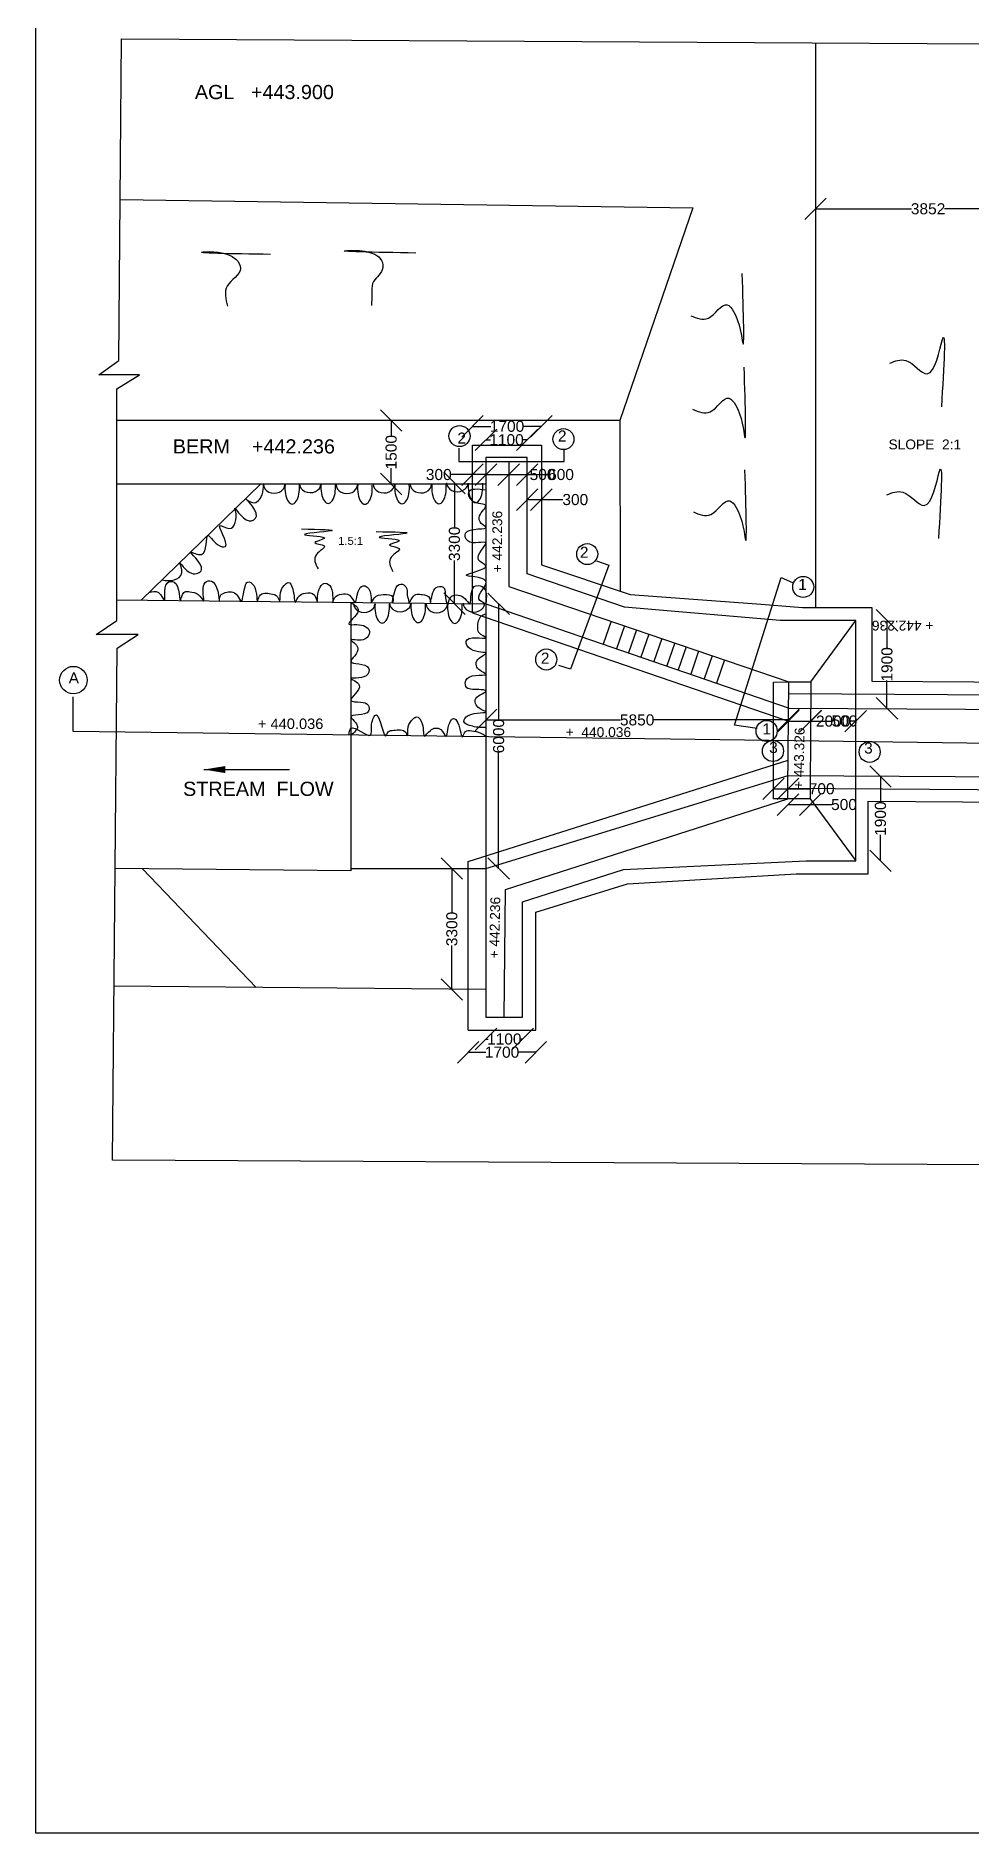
# Model space of a CAD drawing. Header units: millimetres. Extents: x 5174 to 13272, y 5393 to 9780.
# Drawn here: x 5174 to 6693, y 5393 to 8314 of the extents above; entities that cross this region are included whole.
import ezdxf

# ---------------------------------------------------------------- set-up
doc = ezdxf.new("R2010")
doc.units = ezdxf.units.MM
doc.header["$MEASUREMENT"] = 0
for name, color, linetype in [('DIMENSIONS', 7, 'Continuous'), ('DRAWING', 2, 'Continuous'), ('TEXT', 7, 'Continuous')]:
    doc.layers.add(name, color=color, linetype=linetype)
doc.styles.get("Standard").update_dxf_attribs({"font": 'arial.ttf', "height": 18})
doc.dimstyles.get("Standard").update_dxf_attribs({"dimtxt": 12, "dimasz": 35, "dimexe": 0.18, "dimexo": 0.0625, "dimgap": 0.09, "dimtad": 0, "dimdec": 0, "dimzin": 0, "dimdsep": 46, "dimtxsty": 'Standard', "dimblk": 'OBLIQUE', "dimcen": 0.09, "dimse1": 1, "dimse2": 1, "dimadec": 0, "dimazin": 0, "dimtfac": 1, "dimtdec": 0, "dimtofl": 0, "dimtmove": 0, "dimatfit": 3, "dimfxl": 1, "dimtolj": 1, "dimtzin": 0, "dimarcsym": 0})

# ---------------------------------------------------------------- blocks, each defined once
blk = doc.blocks.new('_Oblique')
at = {"color": 0, "linetype": 'ByBlock', "lineweight": -2}
blk.add_line((-0.5, -0.5), (0.5, 0.5), dxfattribs=at)
blk = doc.blocks.new('*D62')
at = {"layer": 'Defpoints', "color": 0}
for p in [(5972.2, 7657.3), (5905.2, 7628.6), (5972.2, 7628.6)]:
    blk.add_point(p, dxfattribs=at)
at = {"layer": 'DIMENSIONS', "color": 0, "lineweight": -2}
for p, q in [((5905.2, 7657.3), (5912.6, 7657.3)), ((5972.2, 7657.3), (5964.8, 7657.3))]:
    blk.add_line(p, q, dxfattribs=at)
at = {"layer": 'DIMENSIONS', "color": 0, "lineweight": -2, "xscale": 35, "yscale": 35, "zscale": 35, "rotation": 180}
blk.add_blockref('_Oblique', (5905.2, 7657.3), dxfattribs=at)
at = {"layer": 'DIMENSIONS', "color": 0, "lineweight": -2, "xscale": 35, "yscale": 35, "zscale": 35}
blk.add_blockref('_Oblique', (5972.2, 7657.3), dxfattribs=at)
at = {"layer": 'DIMENSIONS', "color": 0, "insert": (5938.7, 7657.3), "char_height": 18, "attachment_point": 5}
blk.add_mtext('\\A1;1100', dxfattribs=at)
blk = doc.blocks.new('*D63')
at = {"layer": 'Defpoints', "color": 0}
for p in [(5995.4, 7679.2), (5883.5, 7648.5), (5995.4, 7648.5)]:
    blk.add_point(p, dxfattribs=at)
at = {"layer": 'DIMENSIONS', "color": 0, "lineweight": -2}
for p, q in [((5883.5, 7679.2), (5913.4, 7679.2)), ((5995.4, 7679.2), (5965.6, 7679.2))]:
    blk.add_line(p, q, dxfattribs=at)
at = {"layer": 'DIMENSIONS', "color": 0, "lineweight": -2, "xscale": 35, "yscale": 35, "zscale": 35, "rotation": 180}
blk.add_blockref('_Oblique', (5883.5, 7679.2), dxfattribs=at)
at = {"layer": 'DIMENSIONS', "color": 0, "lineweight": -2, "xscale": 35, "yscale": 35, "zscale": 35}
blk.add_blockref('_Oblique', (5995.4, 7679.2), dxfattribs=at)
at = {"layer": 'DIMENSIONS', "color": 0, "insert": (5939.5, 7679.2), "char_height": 18, "attachment_point": 5}
blk.add_mtext('\\A1;1700', dxfattribs=at)
blk = doc.blocks.new('*D64')
at = {"layer": 'Defpoints', "color": 0}
for p in [(5905.2, 7600.8), (5883.5, 7585.6), (5905.2, 7585.6)]:
    blk.add_point(p, dxfattribs=at)
at = {"layer": 'DIMENSIONS', "color": 0, "lineweight": -2}
for p, q in [((5883.5, 7600.8), (5848.5, 7600.8)), ((5905.2, 7600.8), (5883.5, 7600.8))]:
    blk.add_line(p, q, dxfattribs=at)
at = {"layer": 'DIMENSIONS', "color": 0, "lineweight": -2, "xscale": 35, "yscale": 35, "zscale": 35, "rotation": 180}
blk.add_blockref('_Oblique', (5883.5, 7600.8), dxfattribs=at)
at = {"layer": 'DIMENSIONS', "color": 0, "lineweight": -2, "xscale": 35, "yscale": 35, "zscale": 35}
blk.add_blockref('_Oblique', (5905.2, 7600.8), dxfattribs=at)
at = {"layer": 'DIMENSIONS', "color": 0, "insert": (5828.6, 7600.8), "char_height": 18, "attachment_point": 5}
blk.add_mtext('\\A1;300', dxfattribs=at)
blk = doc.blocks.new('*D65')
at = {"layer": 'Defpoints', "color": 0}
for p in [(5942.3, 7600.8), (5905.2, 7585.6), (5942.3, 7585.6)]:
    blk.add_point(p, dxfattribs=at)
at = {"layer": 'DIMENSIONS', "color": 0, "lineweight": -2}
for p, q in [((5905.2, 7600.8), (5942.3, 7600.8)), ((5942.3, 7600.8), (5977.3, 7600.8))]:
    blk.add_line(p, q, dxfattribs=at)
at = {"layer": 'DIMENSIONS', "color": 0, "lineweight": -2, "xscale": 35, "yscale": 35, "zscale": 35, "rotation": 180}
blk.add_blockref('_Oblique', (5905.2, 7600.8), dxfattribs=at)
at = {"layer": 'DIMENSIONS', "color": 0, "lineweight": -2, "xscale": 35, "yscale": 35, "zscale": 35}
blk.add_blockref('_Oblique', (5942.3, 7600.8), dxfattribs=at)
at = {"layer": 'DIMENSIONS', "color": 0, "insert": (5997.2, 7600.8), "char_height": 18, "attachment_point": 5}
blk.add_mtext('\\A1;500', dxfattribs=at)
blk = doc.blocks.new('*D66')
at = {"layer": 'Defpoints', "color": 0}
for p in [(5942.3, 7600.8), (5972.2, 7600.8), (5972.2, 7600.8)]:
    blk.add_point(p, dxfattribs=at)
at = {"layer": 'DIMENSIONS', "color": 0, "lineweight": -2}
for p, q in [((5942.3, 7600.8), (5972.2, 7600.8)), ((5972.2, 7600.8), (6007.2, 7600.8))]:
    blk.add_line(p, q, dxfattribs=at)
at = {"layer": 'DIMENSIONS', "color": 0, "lineweight": -2, "xscale": 35, "yscale": 35, "zscale": 35, "rotation": 180}
blk.add_blockref('_Oblique', (5942.3, 7600.8), dxfattribs=at)
at = {"layer": 'DIMENSIONS', "color": 0, "lineweight": -2, "xscale": 35, "yscale": 35, "zscale": 35}
blk.add_blockref('_Oblique', (5972.2, 7600.8), dxfattribs=at)
at = {"layer": 'DIMENSIONS', "color": 0, "insert": (6027.2, 7600.8), "char_height": 18, "attachment_point": 5}
blk.add_mtext('\\A1;600', dxfattribs=at)
blk = doc.blocks.new('*D67')
at = {"layer": 'Defpoints', "color": 0}
for p in [(5972.2, 7560.1), (5995.4, 7560.1), (5995.4, 7560.1)]:
    blk.add_point(p, dxfattribs=at)
at = {"layer": 'DIMENSIONS', "color": 0, "lineweight": -2}
for p, q in [((5972.2, 7560.1), (5995.4, 7560.1)), ((5995.4, 7560.1), (6030.4, 7560.1))]:
    blk.add_line(p, q, dxfattribs=at)
at = {"layer": 'DIMENSIONS', "color": 0, "lineweight": -2, "xscale": 35, "yscale": 35, "zscale": 35, "rotation": 180}
blk.add_blockref('_Oblique', (5972.2, 7560.1), dxfattribs=at)
at = {"layer": 'DIMENSIONS', "color": 0, "lineweight": -2, "xscale": 35, "yscale": 35, "zscale": 35}
blk.add_blockref('_Oblique', (5995.4, 7560.1), dxfattribs=at)
at = {"layer": 'DIMENSIONS', "color": 0, "insert": (6050.4, 7560.1), "char_height": 18, "attachment_point": 5}
blk.add_mtext('\\A1;300', dxfattribs=at)
blk = doc.blocks.new('*D68')
at = {"layer": 'Defpoints', "color": 0}
for p in [(5858.8, 7587.2), (5854.1, 7391.2), (5856.7, 7391.2)]:
    blk.add_point(p, dxfattribs=at)
at = {"layer": 'DIMENSIONS', "color": 0, "lineweight": -2}
for p, q in [((5854.1, 7587.2), (5854.1, 7515.2)), ((5854.1, 7391.2), (5854.1, 7461.3))]:
    blk.add_line(p, q, dxfattribs=at)
at = {"layer": 'DIMENSIONS', "color": 0, "lineweight": -2, "xscale": 35, "yscale": 35, "zscale": 35}
for p, rotation in [((5854.1, 7587.2), 90), ((5854.1, 7391.2), 270)]:
    blk.add_blockref('_Oblique', p, dxfattribs=dict(at, rotation=rotation))
at = {"layer": 'DIMENSIONS', "color": 0, "insert": (5854.1, 7488.3), "char_height": 18, "attachment_point": 5, "rotation": 90}
blk.add_mtext('\\A1;3300', dxfattribs=at)
blk = doc.blocks.new('*D69')
at = {"layer": 'Defpoints', "color": 0}
for p in [(5905.2, 7390.7), (5905.2, 6960.8), (5925.9, 6960.8)]:
    blk.add_point(p, dxfattribs=at)
at = {"layer": 'DIMENSIONS', "color": 0, "lineweight": -2}
for p, q in [((5925.9, 7390.7), (5925.9, 7202.7)), ((5925.9, 6960.8), (5925.9, 7148.8))]:
    blk.add_line(p, q, dxfattribs=at)
at = {"layer": 'DIMENSIONS', "color": 0, "lineweight": -2, "xscale": 35, "yscale": 35, "zscale": 35}
for p, rotation in [((5925.9, 7390.7), 90), ((5925.9, 6960.8), 270)]:
    blk.add_blockref('_Oblique', p, dxfattribs=dict(at, rotation=rotation))
at = {"layer": 'DIMENSIONS', "color": 0, "insert": (5925.9, 7175.8), "char_height": 18, "attachment_point": 5, "rotation": 90}
blk.add_mtext('\\A1;6000', dxfattribs=at)
blk = doc.blocks.new('*D70')
at = {"layer": 'Defpoints', "color": 0}
for p in [(5876.4, 6960.8), (5849.9, 6764.2), (5876.4, 6764.2)]:
    blk.add_point(p, dxfattribs=at)
at = {"layer": 'DIMENSIONS', "color": 0, "lineweight": -2}
for p, q in [((5849.9, 6960.8), (5849.9, 6889.4)), ((5849.9, 6764.2), (5849.9, 6835.6))]:
    blk.add_line(p, q, dxfattribs=at)
at = {"layer": 'DIMENSIONS', "color": 0, "lineweight": -2, "xscale": 35, "yscale": 35, "zscale": 35}
for p, rotation in [((5849.9, 6960.8), 90), ((5849.9, 6764.2), 270)]:
    blk.add_blockref('_Oblique', p, dxfattribs=dict(at, rotation=rotation))
at = {"layer": 'DIMENSIONS', "color": 0, "insert": (5849.9, 6862.5), "char_height": 18, "attachment_point": 5, "rotation": 90}
blk.add_mtext('\\A1;3300', dxfattribs=at)
blk = doc.blocks.new('*D71')
at = {"layer": 'Defpoints', "color": 0}
for p in [(5905.2, 6719.1), (5964.8, 6719.1), (5964.8, 6683.6)]:
    blk.add_point(p, dxfattribs=at)
at = {"layer": 'DIMENSIONS', "color": 0, "lineweight": -2}
for p, q in [((5905.2, 6683.6), (5908.9, 6683.6)), ((5964.8, 6683.6), (5961.1, 6683.6))]:
    blk.add_line(p, q, dxfattribs=at)
at = {"layer": 'DIMENSIONS', "color": 0, "lineweight": -2, "xscale": 35, "yscale": 35, "zscale": 35, "rotation": 180}
blk.add_blockref('_Oblique', (5905.2, 6683.6), dxfattribs=at)
at = {"layer": 'DIMENSIONS', "color": 0, "lineweight": -2, "xscale": 35, "yscale": 35, "zscale": 35}
blk.add_blockref('_Oblique', (5964.8, 6683.6), dxfattribs=at)
at = {"layer": 'DIMENSIONS', "color": 0, "insert": (5935, 6683.6), "char_height": 18, "attachment_point": 5}
blk.add_mtext('\\A1;1100', dxfattribs=at)
blk = doc.blocks.new('*D72')
at = {"layer": 'Defpoints', "color": 0}
for p in [(5876.4, 6697.8), (5986.4, 6697.8), (5986.4, 6662.2)]:
    blk.add_point(p, dxfattribs=at)
at = {"layer": 'DIMENSIONS', "color": 0, "lineweight": -2}
for p, q in [((5876.4, 6662.2), (5905.3, 6662.2)), ((5986.4, 6662.2), (5957.5, 6662.2))]:
    blk.add_line(p, q, dxfattribs=at)
at = {"layer": 'DIMENSIONS', "color": 0, "lineweight": -2, "xscale": 35, "yscale": 35, "zscale": 35, "rotation": 180}
blk.add_blockref('_Oblique', (5876.4, 6662.2), dxfattribs=at)
at = {"layer": 'DIMENSIONS', "color": 0, "lineweight": -2, "xscale": 35, "yscale": 35, "zscale": 35}
blk.add_blockref('_Oblique', (5986.4, 6662.2), dxfattribs=at)
at = {"layer": 'DIMENSIONS', "color": 0, "insert": (5931.4, 6662.2), "char_height": 18, "attachment_point": 5}
blk.add_mtext('\\A1;1700', dxfattribs=at)
blk = doc.blocks.new('*D73')
at = {"layer": 'Defpoints', "color": 0}
for p in [(6396.6, 7202.1), (5905.2, 7175.8), (6396.6, 7168.2)]:
    blk.add_point(p, dxfattribs=at)
at = {"layer": 'DIMENSIONS', "color": 0, "lineweight": -2}
for p, q in [((5905.2, 7202.1), (6124, 7202.1)), ((6396.6, 7202.1), (6177.8, 7202.1))]:
    blk.add_line(p, q, dxfattribs=at)
at = {"layer": 'DIMENSIONS', "color": 0, "lineweight": -2, "xscale": 35, "yscale": 35, "zscale": 35, "rotation": 180}
blk.add_blockref('_Oblique', (5905.2, 7202.1), dxfattribs=at)
at = {"layer": 'DIMENSIONS', "color": 0, "lineweight": -2, "xscale": 35, "yscale": 35, "zscale": 35}
blk.add_blockref('_Oblique', (6396.6, 7202.1), dxfattribs=at)
at = {"layer": 'DIMENSIONS', "color": 0, "insert": (6150.9, 7202.1), "char_height": 18, "attachment_point": 5}
blk.add_mtext('\\A1;5850', dxfattribs=at)
blk = doc.blocks.new('*D74')
at = {"layer": 'Defpoints', "color": 0}
for p in [(6396.8, 7200.4), (6432.8, 7200.4), (6432.8, 7200.1)]:
    blk.add_point(p, dxfattribs=at)
at = {"layer": 'DIMENSIONS', "color": 0, "lineweight": -2}
for p, q in [((6396.8, 7200.4), (6432.8, 7200.4)), ((6432.8, 7200.4), (6467.8, 7200.4))]:
    blk.add_line(p, q, dxfattribs=at)
at = {"layer": 'DIMENSIONS', "color": 0, "lineweight": -2, "xscale": 35, "yscale": 35, "zscale": 35, "rotation": 180}
blk.add_blockref('_Oblique', (6396.8, 7200.4), dxfattribs=at)
at = {"layer": 'DIMENSIONS', "color": 0, "lineweight": -2, "xscale": 35, "yscale": 35, "zscale": 35}
blk.add_blockref('_Oblique', (6432.8, 7200.4), dxfattribs=at)
at = {"layer": 'DIMENSIONS', "color": 0, "insert": (6487.7, 7200.4), "char_height": 18, "attachment_point": 5}
blk.add_mtext('\\A1;500', dxfattribs=at)
blk = doc.blocks.new('*D75')
at = {"layer": 'Defpoints', "color": 0}
for p in [(6432.8, 7200.1), (6506, 7200.1), (6506, 7200.1)]:
    blk.add_point(p, dxfattribs=at)
at = {"layer": 'DIMENSIONS', "color": 0, "lineweight": -2}
for p, q in [((6432.8, 7200.1), (6442.3, 7200.1)), ((6506, 7200.1), (6496.5, 7200.1))]:
    blk.add_line(p, q, dxfattribs=at)
at = {"layer": 'DIMENSIONS', "color": 0, "lineweight": -2, "xscale": 35, "yscale": 35, "zscale": 35, "rotation": 180}
blk.add_blockref('_Oblique', (6432.8, 7200.1), dxfattribs=at)
at = {"layer": 'DIMENSIONS', "color": 0, "lineweight": -2, "xscale": 35, "yscale": 35, "zscale": 35}
blk.add_blockref('_Oblique', (6506, 7200.1), dxfattribs=at)
at = {"layer": 'DIMENSIONS', "color": 0, "insert": (6469.4, 7200.1), "char_height": 18, "attachment_point": 5}
blk.add_mtext('\\A1;2000', dxfattribs=at)
blk = doc.blocks.new('*D76')
at = {"layer": 'Defpoints', "color": 0}
for p in [(6395.9, 7073.9), (6432, 7073.9), (6432, 7064.6)]:
    blk.add_point(p, dxfattribs=at)
at = {"layer": 'DIMENSIONS', "color": 0, "lineweight": -2}
for p, q in [((6395.9, 7064.6), (6432, 7064.6)), ((6432, 7064.6), (6467, 7064.6))]:
    blk.add_line(p, q, dxfattribs=at)
at = {"layer": 'DIMENSIONS', "color": 0, "lineweight": -2, "xscale": 35, "yscale": 35, "zscale": 35, "rotation": 180}
blk.add_blockref('_Oblique', (6395.9, 7064.6), dxfattribs=at)
at = {"layer": 'DIMENSIONS', "color": 0, "lineweight": -2, "xscale": 35, "yscale": 35, "zscale": 35}
blk.add_blockref('_Oblique', (6432, 7064.6), dxfattribs=at)
at = {"layer": 'DIMENSIONS', "color": 0, "insert": (6487, 7064.6), "char_height": 18, "attachment_point": 5}
blk.add_mtext('\\A1;500', dxfattribs=at)
blk = doc.blocks.new('*D77')
at = {"layer": 'Defpoints', "color": 0}
for p in [(6372.4, 7073.9), (6395.9, 7090.2), (6395.9, 7073.7)]:
    blk.add_point(p, dxfattribs=at)
at = {"layer": 'DIMENSIONS', "color": 0, "lineweight": -2}
for p, q in [((6372.4, 7090.2), (6395.9, 7090.2)), ((6395.9, 7090.2), (6430.9, 7090.2))]:
    blk.add_line(p, q, dxfattribs=at)
at = {"layer": 'DIMENSIONS', "color": 0, "lineweight": -2, "xscale": 35, "yscale": 35, "zscale": 35, "rotation": 180}
blk.add_blockref('_Oblique', (6372.4, 7090.2), dxfattribs=at)
at = {"layer": 'DIMENSIONS', "color": 0, "lineweight": -2, "xscale": 35, "yscale": 35, "zscale": 35}
blk.add_blockref('_Oblique', (6395.9, 7090.2), dxfattribs=at)
at = {"layer": 'DIMENSIONS', "color": 0, "insert": (6450.7, 7090.2), "char_height": 18, "attachment_point": 5}
blk.add_mtext('\\A1;700', dxfattribs=at)
blk = doc.blocks.new('*D78')
at = {"layer": 'Defpoints', "color": 0}
for p in [(6506, 7110.2), (6506, 6973.2), (6546.3, 6973.2)]:
    blk.add_point(p, dxfattribs=at)
at = {"layer": 'DIMENSIONS', "color": 0, "lineweight": -2}
for p, q in [((6546.3, 7110.2), (6546.3, 7067.8)), ((6546.3, 6973.2), (6546.3, 7015.6))]:
    blk.add_line(p, q, dxfattribs=at)
at = {"layer": 'DIMENSIONS', "color": 0, "lineweight": -2, "xscale": 35, "yscale": 35, "zscale": 35}
for p, rotation in [((6546.3, 7110.2), 90), ((6546.3, 6973.2), 270)]:
    blk.add_blockref('_Oblique', p, dxfattribs=dict(at, rotation=rotation))
at = {"layer": 'DIMENSIONS', "color": 0, "insert": (6546.3, 7041.7), "char_height": 18, "attachment_point": 5, "rotation": 90}
blk.add_mtext('\\A1;1900', dxfattribs=at)
blk = doc.blocks.new('*D79')
at = {"layer": 'Defpoints', "color": 0}
for p in [(6506, 7363.9), (6556.8, 7363.9), (6506, 7220.9)]:
    blk.add_point(p, dxfattribs=at)
at = {"layer": 'DIMENSIONS', "color": 0, "lineweight": -2}
for p, q in [((6556.8, 7363.9), (6556.8, 7318.5)), ((6556.8, 7220.9), (6556.8, 7266.3))]:
    blk.add_line(p, q, dxfattribs=at)
at = {"layer": 'DIMENSIONS', "color": 0, "lineweight": -2, "xscale": 35, "yscale": 35, "zscale": 35}
for p, rotation in [((6556.8, 7363.9), 90), ((6556.8, 7220.9), 270)]:
    blk.add_blockref('_Oblique', p, dxfattribs=dict(at, rotation=rotation))
at = {"layer": 'DIMENSIONS', "color": 0, "insert": (6556.8, 7292.4), "char_height": 18, "attachment_point": 5, "rotation": 90}
blk.add_mtext('\\A1;1900', dxfattribs=at)
blk = doc.blocks.new('*D80')
at = {"layer": 'Defpoints', "color": 0}
for p in [(6440.6, 8034.7), (6806.5, 8032.6), (6806.5, 8032.6)]:
    blk.add_point(p, dxfattribs=at)
at = {"layer": 'DIMENSIONS', "color": 0, "lineweight": -2}
for p, q in [((6440.6, 8032.6), (6596.7, 8032.6)), ((6806.5, 8032.6), (6650.4, 8032.6))]:
    blk.add_line(p, q, dxfattribs=at)
at = {"layer": 'DIMENSIONS', "color": 0, "lineweight": -2, "xscale": 35, "yscale": 35, "zscale": 35, "rotation": 180}
blk.add_blockref('_Oblique', (6440.6, 8032.6), dxfattribs=at)
at = {"layer": 'DIMENSIONS', "color": 0, "lineweight": -2, "xscale": 35, "yscale": 35, "zscale": 35}
blk.add_blockref('_Oblique', (6806.5, 8032.6), dxfattribs=at)
at = {"layer": 'DIMENSIONS', "color": 0, "insert": (6623.6, 8032.6), "char_height": 18, "attachment_point": 5}
blk.add_mtext('\\A1;3852', dxfattribs=at)
blk = doc.blocks.new('*D127')
at = {"layer": 'Defpoints', "color": 0}
for p in [(5765.8, 7688.7), (5751.3, 7585.6), (5765.8, 7585.6)]:
    blk.add_point(p, dxfattribs=at)
at = {"layer": 'DIMENSIONS', "color": 0, "lineweight": -2}
for p, q in [((5751.3, 7688.7), (5751.3, 7663.2)), ((5751.3, 7585.6), (5751.3, 7611.1))]:
    blk.add_line(p, q, dxfattribs=at)
at = {"layer": 'DIMENSIONS', "color": 0, "lineweight": -2, "xscale": 35, "yscale": 35, "zscale": 35}
for p, rotation in [((5751.3, 7688.7), 90), ((5751.3, 7585.6), 270)]:
    blk.add_blockref('_Oblique', p, dxfattribs=dict(at, rotation=rotation))
at = {"layer": 'DIMENSIONS', "color": 0, "insert": (5751.3, 7637.2), "char_height": 18, "attachment_point": 5, "rotation": 90}
blk.add_mtext('\\A1;1500', dxfattribs=at)

msp = doc.modelspace()

# ---------------------------------------------------------------- linework, layer by layer
at = {"layer": 'DIMENSIONS', "color": 0}
msp.add_lwpolyline([(6123, 7688.7), (6123.5, 7411.3)], dxfattribs=at)
for points in [[(5555.2, 7958.5), (5446, 7962.5), (5499, 7950.8), (5506.5, 7935.7), (5484.8, 7907.1), (5485.3, 7874.3)], [(5791.3, 7960.7), (5679.1, 7964.7), (5735.6, 7948.8), (5736.8, 7933.6), (5721.2, 7911.5), (5719.9, 7894.1), (5719.2, 7875.5)], [(6237.9, 7859), (6266.6, 7854.9), (6297.2, 7876.7), (6307.5, 7866), (6322.4, 7815), (6321.8, 7927.4)], [(6561.2, 7781.8), (6587.3, 7786.2), (6622, 7764.6), (6646.4, 7818.5), (6645.2, 7711)], [(6241.1, 7707), (6269.7, 7702.9), (6300.4, 7724.7), (6310.7, 7714), (6325.5, 7662.9), (6324.9, 7775.4)], [(6556.4, 7567.9), (6582.5, 7572.2), (6617.3, 7550.6), (6641.6, 7604.6), (6640.4, 7497)], [(6242.2, 7540.2), (6270.9, 7536.1), (6301.5, 7558), (6311.8, 7547.2), (6326.6, 7496.2), (6326.1, 7608.7)], [(5379, 7429.6), (5398.6, 7429.6), (5411.2, 7441), (5407.8, 7457.6), (5427, 7440.4), (5443.2, 7446.4), (5425.8, 7475.1), (5442.9, 7471.1), (5453.4, 7501.9), (5469.1, 7487.1), (5481.9, 7484.1), (5473.4, 7518.2), (5487.5, 7513), (5498.3, 7541.7), (5497.3, 7544.7), (5520.3, 7525.7), (5532.2, 7533.3), (5514.8, 7561.7), (5526.2, 7555.2), (5541.4, 7567.7), (5543.6, 7585)], [(5905.2, 7390.7), (5893.6, 7398.9), (5905.2, 7427.8), (5873, 7437.5), (5905.2, 7452.8), (5893.2, 7462.5), (5905.2, 7489.7), (5875.6, 7493.1), (5872.1, 7505.7), (5905.2, 7515.4), (5897.7, 7521.4), (5895, 7533.8), (5905.2, 7550.1), (5883.5, 7557.6), (5877.2, 7572), (5905.2, 7576.1)], [(5605.4, 7512.4), (5653.6, 7509.4), (5610.9, 7502.9), (5642.3, 7496.7), (5627.1, 7490.2), (5642.5, 7485.1), (5629.8, 7470.9), (5632.4, 7447.6)], [(5727, 7508.2), (5775.2, 7505.2), (5732.5, 7498.6), (5763.9, 7492.5), (5748.7, 7486), (5764.1, 7480.8), (5751.4, 7466.7), (5754, 7443.4)], [(5358.1, 7409.2), (5373, 7409.1), (5383.1, 7396.3), (5387.6, 7424.7), (5398.7, 7426.2), (5409, 7396.1), (5412.2, 7405.7), (5417.4, 7410.9), (5423.9, 7410.2), (5437.9, 7406), (5446.3, 7395.7), (5445.6, 7416.1), (5451.2, 7427.2), (5461.9, 7426.1), (5472.2, 7395.4), (5473.8, 7403.8), (5481.5, 7409.2), (5500.6, 7405.3), (5507.2, 7395), (5513.9, 7419), (5518.4, 7426.2), (5528.4, 7419.8), (5534.1, 7394.7), (5537.4, 7403.2), (5545.9, 7408.2), (5555.5, 7406.9), (5566.5, 7402.4), (5570.1, 7394.3), (5571.5, 7409), (5577.5, 7420.5), (5584.1, 7425.4), (5591.4, 7414.7), (5596.2, 7394), (5600.9, 7402.7), (5611.9, 7408.3), (5626.6, 7405.1), (5631.3, 7393.7), (5631.8, 7402.8), (5644.6, 7424.2), (5653.4, 7417.6), (5656.7, 7393.4), (5659.8, 7401), (5670.5, 7406.5), (5683.3, 7404.7), (5692.7, 7393), (5697.6, 7410.8), (5705.5, 7420.1), (5717.1, 7410.7), (5719.3, 7392.7), (5724, 7400.6), (5738.9, 7405.9), (5753.8, 7401.3), (5753.7, 7392.3), (5757.7, 7413.2), (5767.2, 7423), (5775.2, 7418.3), (5777.4, 7405.1), (5779.8, 7393.9), (5779.8, 7392.1), (5785.7, 7401.3), (5802, 7405.8), (5813.7, 7400.1), (5815, 7393.2), (5820.5, 7412.4), (5829.9, 7419.2), (5835.8, 7418), (5839, 7406.3), (5842.7, 7390.5), (5848, 7401.7), (5860, 7405), (5871, 7399.5), (5878.2, 7391), (5886.2, 7418.7), (5898.9, 7418.7), (5905.2, 7390.7)], [(5685.7, 7393.1), (5697.5, 7379.4), (5682.6, 7357.5), (5695.6, 7357.1), (5715.8, 7346.2), (5705.8, 7332.4), (5685.7, 7332.4), (5697.1, 7319.1), (5685.7, 7297.2), (5714.7, 7286.4), (5710.6, 7273.8), (5685.7, 7269.5), (5699.3, 7258.7), (5685.7, 7233.9), (5701.7, 7231.1), (5713.8, 7226.1), (5714.7, 7216.6), (5685.7, 7206.8), (5693.7, 7197.5), (5696.5, 7191.4), (5685.7, 7177.6)], [(5905.2, 7189.7), (5883.2, 7191.8), (5869.5, 7199.8), (5876.3, 7209.1), (5905.2, 7215.4), (5894, 7221.5), (5888.8, 7236.9), (5905.2, 7249.4), (5893.6, 7251.5), (5872.8, 7256.3), (5874.5, 7269.2), (5905.2, 7276.6), (5895.3, 7282.9), (5890.6, 7287.7), (5890.6, 7298.3), (5905.2, 7310.2), (5880.8, 7316.9), (5873.2, 7330.3), (5887.8, 7335.7), (5905.2, 7335.7), (5893.9, 7344.1), (5891.9, 7353), (5898.1, 7371.1), (5905.2, 7374.8)], [(5682.8, 7177.7), (5685.7, 7188.2), (5717.5, 7177.2), (5719.5, 7194.9), (5727.3, 7210.3), (5743.3, 7176.9), (5746.3, 7182.6), (5755.4, 7185.4), (5775.4, 7181), (5778, 7176.4), (5778.6, 7185.8), (5784.3, 7201), (5792.1, 7207), (5801.8, 7195.8), (5805.7, 7176), (5814.9, 7185.1), (5831.8, 7186.4), (5839.9, 7175.6), (5846.4, 7197.7), (5852.6, 7204.6), (5859.6, 7197.5), (5867.6, 7175.2), (5872.1, 7183.4), (5881.7, 7184.5), (5896.9, 7180.8), (5905.2, 7175.8)]]:
    msp.add_spline(points, degree=3, dxfattribs=at)
at = {"layer": 'DRAWING', "color": 0}
msp.add_lwpolyline([(13201.6, 5393.5), (5174.1, 5393.5), (5174.1, 9780.4), (13201.6, 9780.4)], close=True, dxfattribs=at)
for points in [[(5312.9, 8309), (7744.2, 8294.7), (7768.1, 8327.6), (7781.5, 8260.8), (7804.5, 8294.3), (11059.7, 8285.1)], [(11815.7, 6452.4), (5298.3, 6486.6), (5306.2, 7319), (5340.2, 7340.8), (5272.2, 7340.8), (5305.7, 7363.9), (5305.7, 7739.9), (5342.3, 7762.7), (5276.4, 7762.7), (5308.8, 7786.2), (5312.9, 8309)], [(6440.6, 8302.4), (6440.6, 7385.1)], [(5310.9, 8047.6), (6241.5, 8034.3), (6123, 7688.7), (5305.7, 7688.7)], [(5883.5, 7376.1), (5883.5, 7648.5), (5995.4, 7648.5), (5995.4, 7454.2), (6139.6, 7405.9), (6352.3, 7390.1), (6419.5, 7385.1), (6532.3, 7385.1), (6532.3, 7265.4), (9514.8, 7245.4), (9514.8, 7399), (9735.6, 7399), (10332.1, 7459.6), (10667.7, 7458.2), (10950.7, 7581.9), (10950.7, 7659.9), (11200.4, 7659.9), (11200.4, 7340.6), (10366.4, 7340.6), (10022.2, 7252.8), (9745.2, 7179.4)], [(5861.4, 7643.6), (5861.4, 7622), (6032.4, 7622), (6032.4, 7640.6)], [(6506, 7247.3), (6506, 7363.9), (6383.2, 7363.9), (6130.5, 7385.2), (5972.2, 7439.5), (5972.2, 7628.6), (5905.2, 7628.6), (5905.2, 7585.6)], [(5942.3, 7622), (5942.3, 7418.9), (6397.3, 7264.1), (6433.2, 7264.1), (6506, 7363.9)], [(5305.7, 7585.6), (5905.2, 7585.6), (5905.2, 6977.8)], [(5345.3, 7396.7), (5539.3, 7585.6)], [(6085, 7460.7), (6105.1, 7453.6), (6042.5, 7284.8), (6023.8, 7290.5)], [(6345.8, 7188.1), (6308.9, 7193.9), (6385.1, 7433.6), (6403.5, 7425.7)], [(5685.7, 7393.1), (5685.7, 6957.2), (5302.8, 6960.8)], [(5305.7, 7397.2), (5905.2, 7390.7)], [(5905.2, 7390.7), (6398, 7221.5), (9741.2, 7202.1), (10364.7, 7366), (11544.2, 7366), (11543.4, 7144.2)], [(5883.5, 7376.1), (6396.8, 7200.4)], [(6108.5, 7362.4), (6095.7, 7325.3)], [(6130.3, 7354.9), (6117.5, 7317.8)], [(6149.8, 7348.3), (6137, 7311.1)], [(6169.8, 7341.5), (6157, 7304.3)], [(6190.8, 7334.3), (6178, 7297)], [(6211.9, 7327.2), (6199.1, 7289.8)], [(6230.6, 7320.8), (6217.7, 7283.4)], [(6250.8, 7313.9), (6237.9, 7276.5)], [(6272.6, 7306.5), (6259.7, 7269)], [(6292.9, 7299.6), (6280, 7262)], [(5964.8, 6719.1), (5964.8, 6906.8), (6128.5, 6959.2), (6425.7, 6973.2), (6506, 6973.2), (6506, 7247.3)], [(6432, 7073.9), (6372.4, 7073.9), (6372.4, 7263.4), (6397.3, 7264.1)], [(9741.2, 7070.4), (7473, 7083.3), (6396, 7090.9), (6397.3, 7264.1)], [(6397.2, 7245), (9663.1, 7224.4), (9741.2, 7224.4)], [(6433.2, 7264.1), (6432, 7090.6)], [(11887.4, 7218.3), (11887.4, 7143), (6967.5, 7160.6), (6205, 7170.7), (5234.8, 7183.6), (5234.8, 7239.8)], [(5876.4, 6697.8), (5876.4, 6971.9), (6396.3, 7136.6)], [(5905.2, 6960.8), (6396.1, 7112.1), (9743.5, 7091.7)], [(5876.4, 6697.8), (5986.4, 6697.8), (5986.4, 6889.9), (6135.4, 6935.9), (6409.3, 6952.3), (6526.2, 6952.3), (6526.2, 7070.4), (9515.1, 7048.8)], [(5935, 6719.1), (5937.2, 6926.4), (6395.9, 7073.9), (6396, 7090.9)], [(6432, 7090.6), (6432, 7073.9), (6506, 6973.2)], [(5532, 6767.4), (5347.1, 6960.4)], [(5685.7, 6960.8), (5905.2, 6960.8)], [(5905.2, 6977.8), (5905.2, 6719.1), (5964.8, 6719.1)], [(5905.2, 6763.9), (5301, 6769.6)]]:
    msp.add_lwpolyline(points, dxfattribs=at)
for centre, radius in [((5862.3, 7663.4), 17.1), ((6031.2, 7658.4), 17.1), ((6069.8, 7471.6), 17.1), ((6420.7, 7418.2), 17.1), ((6003.3, 7300.3), 17.1), ((5235, 7266.8), 22.4), ((6361.3, 7184.2), 17.1), ((6371.6, 7151.7), 17.1), ((6528.7, 7150.2), 17.1)]:
    msp.add_circle(centre, radius, dxfattribs=at)
for centre, major_axis, ratio, start_param, end_param in [((5561.1, 7584.8), (-17.4, 0.2), 0.823813, 0, 3.141593), ((5590.5, 7578.9), (0, -25.9), 0.458333, 4.490906, 8.064665), ((5619.6, 7585.8), (-17.4, 0.2), 0.823813, 0, 3.141593), ((5649, 7579.9), (0, -25.9), 0.458333, 4.490906, 8.064665), ((5679.1, 7584.3), (-17.4, 0.2), 0.823813, 0, 3.141593), ((5708.6, 7578.4), (0, -25.9), 0.458333, 4.490906, 8.064665), ((5739.6, 7585.3), (-17.4, 0.2), 0.823813, 0, 3.141593), ((5769, 7579.4), (0, -25.9), 0.458333, 4.490906, 8.064665), ((5799.6, 7585.3), (-17.4, 0.2), 0.823813, 0, 3.141593), ((5829, 7579.4), (0, -25.9), 0.458333, 4.490906, 8.064665), ((5858.8, 7587.2), (-17.4, 0.2), 0.823813, 0, 3.141593), ((5888.3, 7581.3), (0, -25.9), 0.458333, 4.490906, 8.064665), ((5707.3, 7391.2), (-17.4, 0.2), 0.823813, 0, 3.141593), ((5736.7, 7385.3), (0, -25.9), 0.458333, 4.490906, 8.064665), ((5765.8, 7392.2), (-17.4, 0.2), 0.823813, 0, 3.141593), ((5795.3, 7386.3), (0, -25.9), 0.458333, 4.490906, 8.064665), ((5825.3, 7390.7), (-17.4, 0.2), 0.823813, 0, 3.141593), ((5854.8, 7384.9), (0, -25.9), 0.458333, 4.490906, 8.064665), ((5885.8, 7391.7), (-17.4, 0.2), 0.823813, 0, 3.141593)]:
    msp.add_ellipse(centre, major_axis=major_axis, ratio=ratio, start_param=start_param, end_param=end_param, dxfattribs=at)

# ---------------------------------------------------------------- texts
at = {"layer": 'DIMENSIONS', "color": 0}
for s, p in [('2', (5858.9, 7651.1)), ('2', (6022.2, 7654.5)), ('2', (6057.9, 7465.6)), ('1', (6412.7, 7413.4)), ('2', (5994.4, 7293.5)), ('A', (5227.3, 7261.4)), ('1', (6354.3, 7178.5)), ('3', (6365.4, 7148.3)), ('3', (6519.7, 7147.5))]:
    msp.add_text(s, height=18, dxfattribs=at).set_placement(p)
at = {"layer": 'TEXT', "color": 0}
for s, height, p in [('AGL   +443.900', 23, (5432.3, 8210.9)), ('BERM    +442.236', 23, (5396.5, 7635.1)), ('SLOPE  2:1', 16, (6559.3, 7641.8)), ('1.5:1', 13, (5665.2, 7486.6)), ('+ 440.036', 17, (5534.8, 7187.4)), ('+  440.036', 16, (6034.8, 7174.3)), ('STREAM  FLOW', 23, (5413.2, 7078.7))]:
    msp.add_text(s, height=height, dxfattribs=at).set_placement(p)
for s, rotation, p in [('+ 442.236', 90, (5931.6, 7441.9)), ('+ 442.236', 180, (6632.4, 7363.4)), ('+ 443.326', 88.7533, (6420.9, 7089.7)), ('+ 442.236', 88.7533, (5926.4, 6814.5))]:
    msp.add_text(s, height=16, rotation=rotation, dxfattribs=at).set_placement(p)

# ---------------------------------------------------------------- dimensions: what is measured, and where the dimension line sits
at = {"layer": 'DIMENSIONS', "color": 0}
for base, p1, p2, text, picture, middle in [((6806.5, 8032.6), (6440.6, 8034.7), (6806.5, 8032.6), '3852', '*D80', (6623.6, 8032.6)), ((5995.4, 7679.2), (5883.5, 7648.5), (5995.4, 7648.5), '1700', '*D63', (5939.5, 7679.2)), ((5972.2, 7657.3), (5905.2, 7628.6), (5972.2, 7628.6), '1100', '*D62', (5938.7, 7657.3)), ((5942.3, 7600.8), (5905.2, 7585.6), (5942.3, 7585.6), '500', '*D65', (5997.2, 7600.8)), ((5972.2, 7600.8), (5942.3, 7600.8), (5972.2, 7600.8), '600', '*D66', (6027.2, 7600.8)), ((5995.4, 7560.1), (5972.2, 7560.1), (5995.4, 7560.1), '300', '*D67', (6050.4, 7560.1)), ((6396.6, 7202.1), (5905.2, 7175.8), (6396.6, 7168.2), '5850', '*D73', (6150.9, 7202.1)), ((6432.8, 7200.4), (6396.8, 7200.4), (6432.8, 7200.1), '500', '*D74', (6487.7, 7200.4)), ((6506, 7200.1), (6432.8, 7200.1), (6506, 7200.1), '2000', '*D75', (6469.4, 7200.1)), ((6395.9, 7090.2), (6372.4, 7073.9), (6395.9, 7073.7), '700', '*D77', (6450.7, 7090.2)), ((6432, 7064.6), (6395.9, 7073.9), (6432, 7073.9), '500', '*D76', (6487, 7064.6)), ((5964.8, 6683.6), (5905.2, 6719.1), (5964.8, 6719.1), '1100', '*D71', (5935, 6683.6)), ((5986.4, 6662.2), (5876.4, 6697.8), (5986.4, 6697.8), '1700', '*D72', (5931.4, 6662.2))]:
    dim = msp.add_linear_dim(base=base, p1=p1, p2=p2, text=text, dimstyle='Standard', dxfattribs=at)
    dim.commit()
    dim.dimension.update_dxf_attribs({"geometry": picture, "text_midpoint": middle})
for base, p1, p2, text, picture, middle in [((5751.3, 7585.6), (5765.8, 7688.7), (5765.8, 7585.6), '1500', '*D127', (5751.3, 7637.2)), ((5925.9, 6960.8), (5905.2, 7390.7), (5905.2, 6960.8), '6000', '*D69', (5925.9, 7175.8)), ((6556.8, 7363.9), (6506, 7220.9), (6506, 7363.9), '1900', '*D79', (6556.8, 7292.4)), ((6546.3, 6973.2), (6506, 7110.2), (6506, 6973.2), '1900', '*D78', (6546.3, 7041.7)), ((5849.9, 6764.2), (5876.4, 6960.8), (5876.4, 6764.2), '3300', '*D70', (5849.9, 6862.5))]:
    dim = msp.add_linear_dim(base=base, p1=p1, p2=p2, angle=90, text=text, dimstyle='Standard', dxfattribs=at)
    dim.commit()
    dim.dimension.update_dxf_attribs({"geometry": picture, "text_midpoint": middle})
dim = msp.add_linear_dim(base=(5905.2, 7600.8), p1=(5883.5, 7585.6), p2=(5905.2, 7585.6), text='300', dimstyle='Standard', dxfattribs=at)
dim.commit()
dim.dimension.update_dxf_attribs({"geometry": '*D64', "text_midpoint": (5828.6, 7600.8), "dimtype": 160})
dim = msp.add_linear_dim(base=(5854.1, 7391.2), p1=(5858.8, 7587.2), p2=(5856.7, 7391.2), angle=90, text='3300', dimstyle='Standard', dxfattribs=at)
dim.commit()
dim.dimension.update_dxf_attribs({"geometry": '*D68', "text_midpoint": (5854.1, 7488.3), "dimtype": 160})

# ---------------------------------------------------------------- leaders
msp.add_leader([(5447, 7121.5), (5585.9, 7121.5)], dimstyle='Standard', override={"dimgap": 0.09, "dimtad": 0}, dxfattribs=at)

doc.saveas('drawing.dxf')
